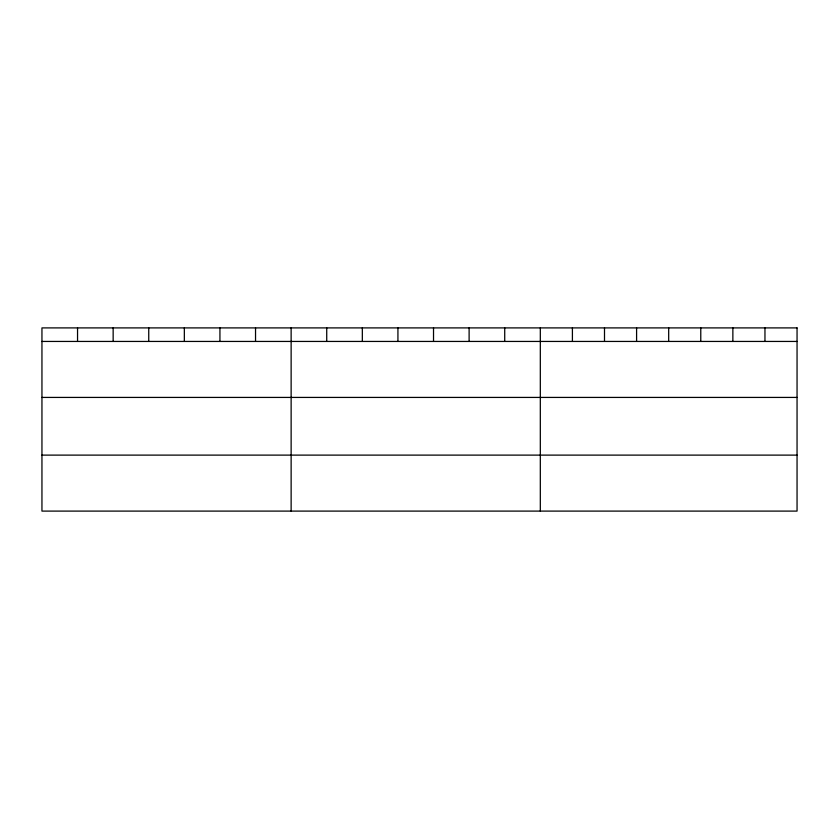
<?xml version="1.0" encoding="UTF-8"?>
<svg xmlns="http://www.w3.org/2000/svg" width="839" height="839" viewBox="0 0 839 839"><rect width="100%" height="100%" fill="white"/><g stroke="black" fill="none" stroke-linecap="round" stroke-linejoin="round"><path stroke-width="1.26" d="M41.95 341.442L797.05 341.442M41.95 397.424L797.05 397.424M41.95 455.116L797.05 455.116M764.958 327.902L764.958 341.442M732.866 327.902L732.866 341.442M700.775 327.902L700.775 341.442M668.683 327.902L668.683 341.442M636.591 327.902L636.591 341.442M604.5 327.902L604.5 341.442M572.408 327.902L572.408 341.442M540.316 327.902L540.316 511.098M504.721 327.902L504.721 341.442M469.116 327.902L469.116 341.442M433.522 327.902L433.522 341.442M397.927 327.902L397.927 341.442M362.333 327.902L362.333 341.442M326.728 327.902L326.728 341.442M291.133 327.902L291.133 511.098M255.538 327.902L255.538 341.442M219.933 327.902L219.933 341.442M184.339 327.902L184.339 341.442M148.744 327.902L148.744 341.442M113.15 327.902L113.15 341.442M77.545 327.902L77.545 341.442M797.05 327.902L41.95 327.902L41.95 511.098L797.05 511.098L797.05 327.902"/></g></svg>
